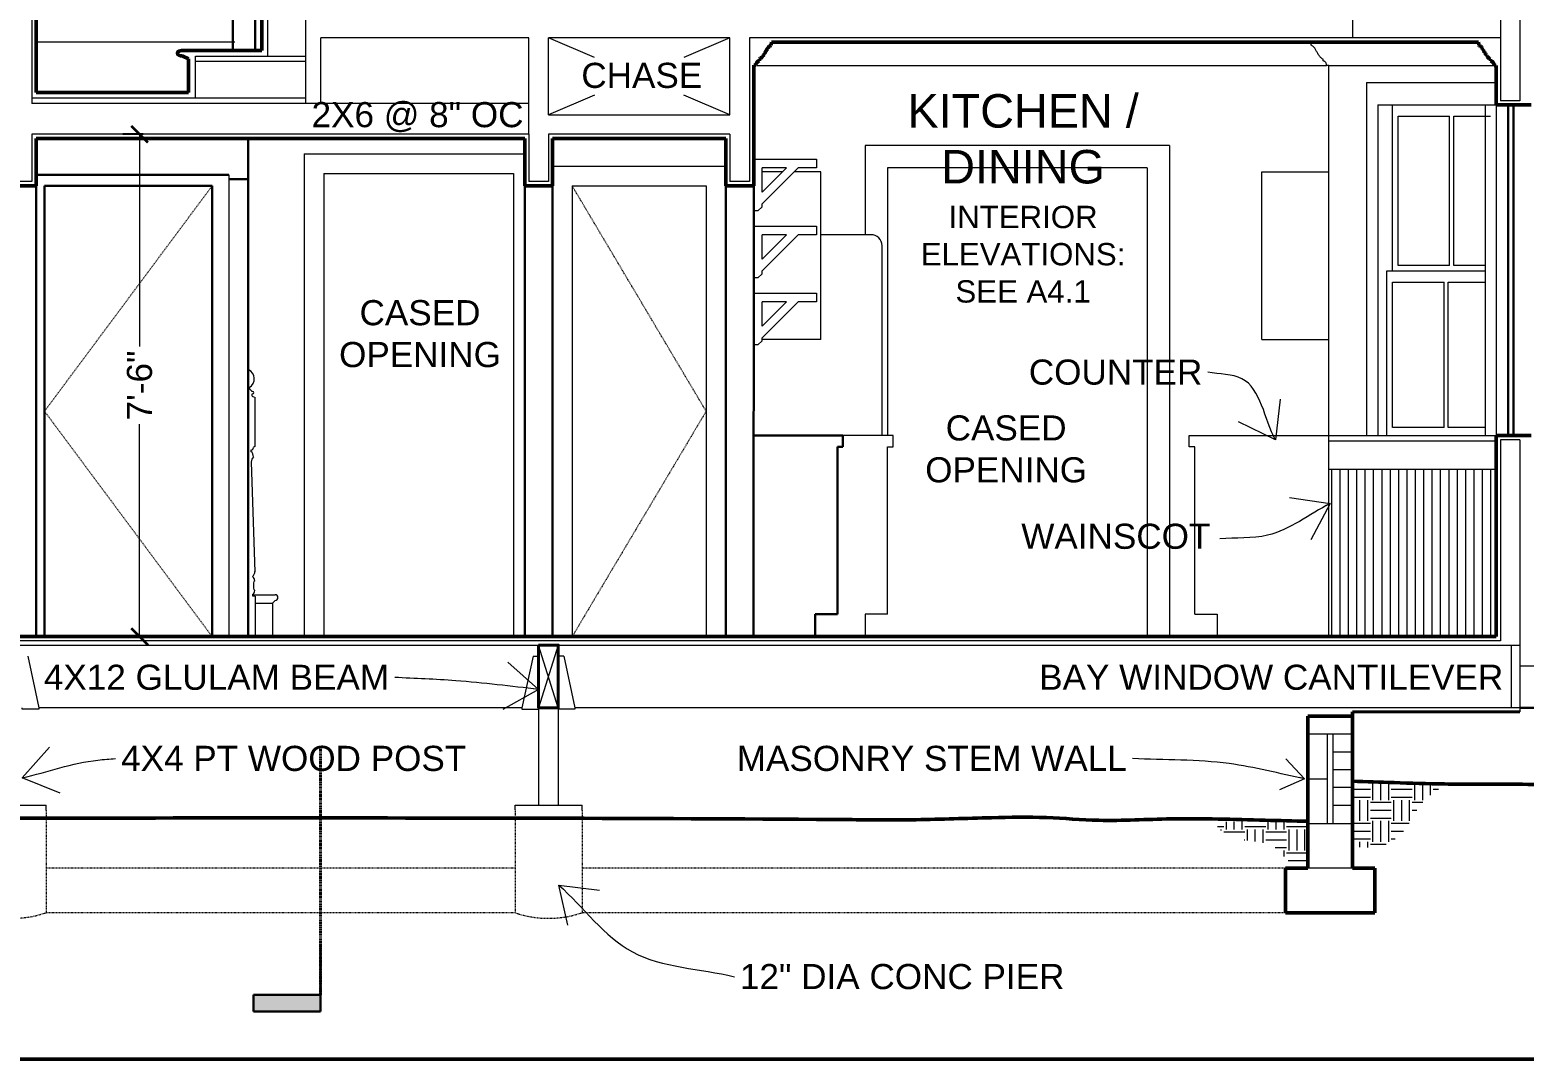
# Model space of a CAD drawing. Header units: inches. Extents: x -4969 to 16721, y 2489 to 24693.
# Drawn here: x 7343.3 to 7611, y 5345.5 to 5529.9 of the extents above; entities that cross this region are included whole.
import ezdxf

# ---------------------------------------------------------------- set-up
doc = ezdxf.new("R2010")
doc.units = ezdxf.units.IN
doc.header["$MEASUREMENT"] = 0
doc.linetypes.add('CENTER', pattern=[2, 1.25, -0.25, 0.25, -0.25])
doc.linetypes.add('DASHED2', pattern=[0.375, 0.25, -0.125])
doc.layers.get('0').update_dxf_attribs({"lineweight": 5})
for name, color, linetype, lineweight in [('1', 1, 'Continuous', 9), ('2', 6, 'Continuous', 20), ('3', 3, 'Continuous', 30), ('4', 2, 'Continuous', 40), ('5', 4, 'Continuous', 50), ('A-DIMSx', 7, 'Continuous', 9), ('A-LINK', 7, 'Continuous', 40), ('A-TEXTx', 7, 'Continuous', 20)]:
    doc.layers.add(name, color=color, linetype=linetype, lineweight=lineweight)
doc.styles.get("Standard").update_dxf_attribs({"font": 'Arial.ttf'})
doc.dimstyles.get("Standard").update_dxf_attribs({"dimtxt": 3, "dimasz": 2, "dimexe": 0.03125, "dimexo": 0.0625, "dimgap": 0.03125, "dimtad": 0, "dimtoh": 1, "dimdec": 4, "dimlfac": 0.99985, "dimzin": 0, "dimdsep": 46, "dimlunit": 4, "dimtxsty": 'Standard', "dimblk": 'ARCHTICK', "dimblk1": 'ARCHTICK', "dimblk2": 'ARCHTICK', "dimcen": 0.09, "dimclrt": 256, "dimadec": 0, "dimazin": 0, "dimtfac": 1, "dimtdec": 4, "dimtofl": 0, "dimtmove": 0, "dimatfit": 3, "dimfxl": 1, "dimtolj": 1, "dimtzin": 0, "dimarcsym": 0})

# ---------------------------------------------------------------- blocks, each defined once
blk = doc.blocks.new('_ArchTick')
at = {"color": 0, "linetype": 'ByBlock', "lineweight": 0, "const_width": 0.15}
blk.add_lwpolyline([(-0.5, -0.5), (0.5, 0.5)], dxfattribs=at)
blk = doc.blocks.new('Newel Post 1')
for p, q in [((572.02, 3270.35), (571.96, 3270.35)), ((572.02, 3270.02), (572.02, 3270.35)), ((574.35, 3270.02), (574.35, 3270.35)), ((574.35, 3270.35), (574.41, 3270.35)), ((572.02, 3270.02), (571.57, 3269.79)), ((571.57, 3262.75), (571.57, 3269.79)), ((574.35, 3270.02), (574.8, 3269.79)), ((574.8, 3262.75), (574.8, 3269.79)), ((571.57, 3262.75), (571.85, 3262.59)), ((572.2, 3262.2), (572.2, 3262)), ((574.17, 3262.2), (574.17, 3262)), ((574.8, 3262.75), (574.52, 3262.59)), ((572.16, 3260.47), (571.65, 3244.58)), ((574.21, 3260.47), (574.72, 3244.58)), ((571.85, 3243.01), (571.85, 3242.22)), ((574.52, 3243.01), (574.52, 3242.22)), ((571.96, 3241.16), (571.57, 3241.08)), ((571.57, 3241.08), (571.57, 3235.25)), ((571.96, 3241.31), (571.96, 3241.16)), ((574.41, 3241.31), (574.41, 3241.16)), ((574.41, 3241.16), (574.8, 3241.08)), ((574.8, 3241.08), (574.8, 3235.25))]:
    blk.add_line(p, q)
for centre, radius, start, end in [((573.19, 3272.51), 1.46, 300.7684, 239.19), ((571.97, 3270.51), 0.157, 90.171, 270.171), ((571.75, 3271.32), 0.687, 287.9525, 354.7278), ((574.62, 3271.32), 0.687, 185.2722, 252.0475), ((574.41, 3270.51), 0.157, 269.829, 89.829), ((572.24, 3262.59), 0.391, 179.3857, 264.5887), ((572.83, 3261.25), 0.986, 129.7978, 181.7467), ((574.13, 3262.59), 0.391, 275.4113, 0.6143), ((573.54, 3261.25), 0.986, 358.2533, 50.2022), ((571.01, 3260.42), 1.16, 2.8228, 43.5169), ((575.36, 3260.42), 1.16, 136.4831, 177.1772), ((572.56, 3244.6), 0.908, 175.2989, 229.2469), ((573.81, 3244.6), 0.908, 310.7531, 4.7011), ((572.34, 3243.33), 0.693, 123.1827, 180.8676), ((571.44, 3242.98), 0.403, 4.4772, 59.195), ((571.38, 3242.29), 0.472, 305.0625, 351.2653), ((574.03, 3243.33), 0.693, 359.1324, 56.8173), ((574.93, 3242.98), 0.403, 120.805, 175.5228), ((574.99, 3242.29), 0.472, 188.7347, 234.9375), ((572.31, 3241.88), 0.661, 177.5834, 238.3663), ((574.06, 3241.88), 0.661, 301.6337, 2.4166)]:
    blk.add_arc(centre, radius, start, end)
blk = doc.blocks.new('*D368')
at = {"layer": 'A-DIMSx', "color": 0, "lineweight": -2, "ltscale": 0.1, "transparency": 16777216}
for p, q in [((7363.59, 5511.18), (7359.98, 5511.18)), ((7380.45, 5421.18), (7359.98, 5421.18))]:
    blk.add_line(p, q, dxfattribs=at)
at = {"layer": 'A-DIMSx', "color": 0, "lineweight": 5, "ltscale": 0.1, "transparency": 16777216}
for p, q in [((7362.98, 5511.18), (7362.98, 5473.15)), ((7362.98, 5421.18), (7362.98, 5459.22))]:
    blk.add_line(p, q, dxfattribs=at)
at = {"layer": 'Defpoints', "color": 0, "ltscale": 0.1, "transparency": 16777216}
for p in [(7365.59, 5511.18), (7362.98, 5421.18), (7382.45, 5421.18)]:
    blk.add_point(p, dxfattribs=at)
at = {"layer": 'A-DIMSx', "color": 0, "lineweight": 5, "ltscale": 0.1, "transparency": 16777216, "xscale": 3, "yscale": 3, "zscale": 3}
for p, rotation in [((7362.98, 5511.18), 90), ((7362.98, 5421.18), 270)]:
    blk.add_blockref('_ArchTick', p, dxfattribs=dict(at, rotation=rotation))
at = {"layer": 'A-DIMSx', "ltscale": 0.1, "transparency": 16777216, "insert": (7362.98, 5466.18), "char_height": 4.5, "attachment_point": 5, "rotation": 90}
blk.add_mtext('\\A1;7\'-6"', dxfattribs=at)

msp = doc.modelspace()

# ---------------------------------------------------------------- hatches: boundary and pattern name
at = {"layer": '1', "ltscale": 0.25}
h = msp.add_hatch(dxfattribs=at)
h.set_pattern_fill('ANSI31', color=256, scale=12, angle=45, style=0)
h.paths.add_polyline_path([(7575.9533462, 5451.1688129), (7575.9533462, 5421.1843083), (7605.9533462, 5421.1843083), (7605.9533462, 5451.1688129)])
h = msp.add_hatch(dxfattribs=at)
h.set_pattern_fill('EARTH', color=256, scale=15, angle=180, style=0)
h.set_pattern_definition([(180, (11168.415, 1049.8792), (-3.75, 3.75), [3.75, -3.75]), (180, (11168.415, 1051.2855), (-3.75, 3.75), [3.75, -3.75]), (180, (11168.415, 1052.6917), (-3.75, 3.75), [3.75, -3.75]), (90, (11167.946, 1053.1605), (3.75, 3.75), [3.75, -3.75]), (90, (11166.54, 1053.1605), (3.75, 3.75), [3.75, -3.75]), (90, (11165.1336, 1053.1605), (3.75, 3.75), [3.75, -3.75])])
edge = h.paths.add_edge_path()
edge.add_line((7580.4147896, 5383.532604), (7580.4147896, 5395.1750513))
edge.add_spline(control_points=[(7580.4147896, 5395.1750513), (7582.8988382, 5395.0838974), (7588.3864755, 5394.8825247), (7593.938943, 5394.6960683), (7597.0073831, 5394.6627948), (7597.0704826, 5394.6621391)], knot_values=[0, 0, 0, 0, 7.4573924002, 16.4745021806, 16.6638223602, 16.6638223602, 16.6638223602, 16.6638223602], degree=3, periodic=0)
edge.add_spline(control_points=[(7597.0704824, 5394.6621398), (7595.2863745, 5393.663836), (7592.1034669, 5391.505493), (7590.1068801, 5386.6369582), (7585.9487496, 5383.1589533), (7582.5237168, 5383.3902101), (7580.4147896, 5383.532604)], knot_values=[-21.3338834232, -21.3338834232, -21.3338834232, -21.3338834232, -15.3758070834, -9.8386028234, -6.0580143811, 0, 0, 0, 0], degree=3, periodic=0)
h = msp.add_hatch(dxfattribs=at)
h.set_pattern_fill('EARTH', color=256, scale=15, angle=180, style=0)
h.set_pattern_definition([(180, (11168.415, 1048.3408), (-3.75, 3.75), [3.75, -3.75]), (180, (11168.415, 1049.747), (-3.75, 3.75), [3.75, -3.75]), (180, (11168.415, 1051.1533), (-3.75, 3.75), [3.75, -3.75]), (90, (11167.946, 1051.622), (3.75, 3.75), [3.75, -3.75]), (90, (11166.54, 1051.622), (3.75, 3.75), [3.75, -3.75]), (90, (11165.1336, 1051.622), (3.75, 3.75), [3.75, -3.75])])
edge = h.paths.add_edge_path()
edge.add_spline(control_points=[(7572.4147895, 5379.7025099), (7571.2885771, 5379.7494617), (7568.9167162, 5380.0581693), (7566.0544626, 5385.1785755), (7559.203671, 5383.9696519), (7556.1350042, 5386.8666843), (7555.208143, 5387.9935705)], knot_values=[0.9278892518, 0.9278892518, 0.9278892518, 0.9278892518, 4.1195315284, 7.9615525031, 16.473444755, 20.7152559131, 20.7152559131, 20.7152559131, 20.7152559131], degree=3, periodic=0)
edge.add_spline(control_points=[(7555.208143, 5387.9935701), (7558.2769538, 5388.0410275), (7564.0124024, 5388.1436126), (7569.7481046, 5388.1247987), (7572.4147896, 5388.1160516)], knot_values=[69.0483932346, 69.0483932346, 69.0483932346, 69.0483932346, 78.2553819578, 86.2553819578, 86.2553819578, 86.2553819578, 86.2553819578], degree=3, periodic=0)
edge.add_line((7572.4147896, 5388.1160516), (7572.4147896, 5379.7025102))
at = {"layer": 'A-LINK', "lineweight": 5, "ltscale": 0.1}
msp.add_hatch(color=152, dxfattribs=at).paths.add_polyline_path([(7395.3655653, 5357.0415996), (7395.3655653, 5354.0415996), (7383.3655653, 5354.0415996), (7383.3655653, 5357.0415996)])

# ---------------------------------------------------------------- linework, layer by layer
at = {"layer": '1'}
for p, q in [((7580.2033462, 5699.2468048), (7580.2033462, 5528.4343083)), ((7343.7033462, 5648.4343083), (7343.7033462, 5517.6843083)), ((7606.7033462, 5534.6843083), (7606.7033462, 5517.1843083)), ((7610.2033462, 5534.6843083), (7610.2033462, 5517.1843083)), ((7385.8954225, 5532.6843083), (7385.8954225, 5525.1843083)), ((7392.6959869, 5532.6843083), (7392.6959869, 5516.6843083)), ((7432.7033462, 5528.4343083), (7395.4459869, 5528.4343083)), ((7395.4459869, 5516.6843083), (7395.4459869, 5528.4343083)), ((7432.7033462, 5511.1843083), (7432.7033462, 5528.4343083)), ((7436.2033462, 5514.6843083), (7436.2033462, 5528.4343083)), ((7468.7033462, 5528.4343083), (7436.2033462, 5528.4343083)), ((7444.4760735, 5524.9343083), (7436.2033462, 5528.4343083)), ((7468.7033462, 5514.6843083), (7468.7033462, 5528.4343083)), ((7472.2033462, 5528.4343083), (7472.203287, 5502.6842613)), ((7606.7033462, 5528.4343083), (7472.2033462, 5528.4343083)), ((7372.9890821, 5525.1843083), (7385.8954225, 5525.1843083)), ((7372.9890821, 5517.6843083), (7372.9890821, 5525.1843083)), ((7392.6959869, 5524.1843083), (7372.9890821, 5524.1843083)), ((7385.8954225, 5525.1843083), (7392.6959869, 5525.1843083)), ((7343.7033462, 5517.6843083), (7372.9890821, 5517.6843083)), ((7343.7033462, 5517.6843083), (7343.7033462, 5516.6843083)), ((7432.7033462, 5516.6843083), (7343.7033462, 5516.6843083)), ((7372.9890821, 5517.6843083), (7392.6959869, 5517.6843083)), ((7468.7033462, 5514.6843083), (7460.4306189, 5518.1843083)), ((7610.2033462, 5517.1843083), (7606.7033462, 5517.1843083)), ((7436.2033462, 5514.6843083), (7468.7033462, 5514.6843083)), ((7432.7033462, 5511.1843083), (7343.7033462, 5511.1843083)), ((7343.7033462, 5511.1843083), (7343.7033462, 5502.6842611)), ((7468.7033462, 5511.1843083), (7436.2033462, 5511.1843083)), ((7436.2033462, 5511.1843083), (7436.2033462, 5502.6842611)), ((7468.7033462, 5511.1843083), (7468.7033462, 5502.6843)), ((7547.4533462, 5509.1843083), (7492.9533462, 5509.1843083)), ((7492.9533462, 5509.1843083), (7492.9533462, 5493.1860558)), ((7547.4533462, 5509.1843083), (7547.4533462, 5421.1843083)), ((7392.454293, 5507.6739085), (7431.9533462, 5507.6739085)), ((7392.454293, 5507.6739085), (7392.454293, 5421.1843083)), ((7343.7033462, 5502.6842611), (7340.2033462, 5502.6842998)), ((7436.2033462, 5502.6842611), (7432.7033462, 5502.6842998)), ((7472.203287, 5502.6842613), (7468.7033462, 5502.6843)), ((7383.1419209, 5464.2861085), (7383.1419209, 5464.6965034)), ((7383.1419209, 5464.6965034), (7383.2155414, 5464.6965034)), ((7383.1419209, 5464.2861085), (7383.7033462, 5463.9981193)), ((7383.7033462, 5455.276797), (7383.7033462, 5463.9981193)), ((7605.9533462, 5457.1791793), (7609.9031448, 5457.1791828)), ((7606.7033462, 5457.1843083), (7606.7033462, 5457.17918)), ((7382.9228584, 5454.5938702), (7382.9228584, 5454.3499677)), ((7383.7033462, 5455.276797), (7383.3618828, 5455.081675)), ((7605.9533462, 5456.1791834), (7575.9533462, 5456.1791834)), ((7610.2033462, 5456.4343083), (7606.7033462, 5456.4343083)), ((7606.7033462, 5456.4343083), (7606.7033462, 5420.4343083)), ((7610.2033462, 5456.4343083), (7610.2033462, 5407.6843083)), ((7382.9688831, 5452.4560865), (7383.6057852, 5432.7646018)), ((7383.3618828, 5430.8133823), (7383.3618828, 5429.8377726)), ((7383.2155413, 5428.7158214), (7383.2155413, 5428.5206994)), ((7383.2155413, 5428.5206994), (7383.7033462, 5428.4231384)), ((7383.7033462, 5428.4231384), (7383.7033462, 5421.1968351)), ((7387.2581406, 5427.6843083), (7386.7581406, 5427.1843083)), ((7606.7033462, 5420.4343083), (7196.2033462, 5420.4343083)), ((7196.2033462, 5419.6843083), (7610.2033462, 5419.6843083)), ((7437.9533462, 5408.4343083), (7434.4533462, 5419.6843083)), ((7437.9533462, 5419.6843083), (7434.4533462, 5408.4343083)), ((7608.7033462, 5408.4343083), (7608.7033462, 5419.6843083)), ((7610.2033462, 5415.9343083), (7662.7033454, 5415.9343083)), ((7431.446719, 5408.4343083), (7344.9599734, 5408.4343083)), ((7434.4533462, 5408.4343083), (7434.4533462, 5390.9743246)), ((7437.9533462, 5408.4343083), (7437.9533462, 5390.9743246)), ((7610.2033462, 5408.4343083), (7440.9599734, 5408.4343083)), ((7334.2206041, 5390.9743246), (7346.2206041, 5390.9743246)), ((7346.2206041, 5390.0110349), (7346.2206041, 5390.9743246)), ((7430.2206041, 5390.9743246), (7442.2206041, 5390.9743246)), ((7430.2206041, 5390.169294), (7430.2206041, 5390.9743246)), ((7442.2206041, 5390.0110349), (7442.2206041, 5390.9743246))]:
    msp.add_line(p, q, dxfattribs=at)
at = {"layer": '1', "ltscale": 0.25}
for p, q in [((7468.7033462, 5528.4343083), (7460.4306189, 5524.9343083)), ((7473.4854724, 5523.5132422), (7575.5818284, 5523.5132422)), ((7575.9533462, 5523.5132422), (7605.5818284, 5523.5132422)), ((7444.4760735, 5518.1843083), (7436.2033462, 5514.6843083)), ((7605.9533462, 5516.4343083), (7605.9533462, 5457.1843083)), ((7432.7033462, 5511.1843083), (7432.7033462, 5502.6842998)), ((7436.9533462, 5505.4343083), (7467.9533462, 5505.4343083)), ((7383.2155413, 5428.6843083), (7387.2581406, 5428.6843083)), ((7383.7033462, 5427.1843083), (7386.7581406, 5427.1843083)), ((7386.7581406, 5427.1843083), (7386.7581406, 5421.1843083)), ((7433.4533462, 5417.6843083), (7434.4533462, 5417.6843083)), ((7438.9533462, 5417.6843083), (7437.9533462, 5417.6843083))]:
    msp.add_line(p, q, dxfattribs=at)
at = {"layer": '1', "linetype": 'DASHED2', "ltscale": 0.25}
for p, q in [((7345.9533462, 5461.5592847), (7375.9533462, 5501.9343083)), ((7464.4533462, 5461.5593083), (7440.4533462, 5501.9343083)), ((7345.9533462, 5461.5592847), (7375.9533462, 5421.1842611)), ((7464.4533462, 5461.5593083), (7440.4533462, 5421.1843083)), ((7346.2206041, 5390.0110349), (7346.2206041, 5371.7164542)), ((7430.2206041, 5390.169294), (7430.2206041, 5371.7164542)), ((7442.2206041, 5390.0110349), (7442.2206041, 5371.7164542)), ((7430.2206041, 5379.7343083), (7346.2206041, 5379.7343083)), ((7568.2033462, 5379.7343083), (7442.2206041, 5379.7343083)), ((7430.2206041, 5371.7343083), (7346.2206041, 5371.7343083)), ((7568.2033462, 5371.7343083), (7442.2206041, 5371.7343083))]:
    msp.add_line(p, q, dxfattribs=at)
at = {"layer": '1', "ltscale": 0.25}
for points in [[(7342.9533462, 5417.6843083), (7344.9599734, 5408.4343083), (7344.9599734, 5408.4343083), (7344.9599734, 5408.1843083), (7341.9533462, 5408.1843083), (7341.9533462, 5408.4343083)], [(7433.4533462, 5417.6843083), (7431.446719, 5408.4343083), (7431.446719, 5408.4343083), (7431.446719, 5408.1843083), (7434.4533462, 5408.1843083), (7434.4533462, 5408.4343083)], [(7438.9533462, 5417.6843083), (7440.9599734, 5408.4343083), (7440.9599734, 5408.4343083), (7440.9599734, 5408.1843083), (7437.9533462, 5408.1843083), (7437.9533462, 5408.4343083)]]:
    msp.add_lwpolyline(points, dxfattribs=at)
at = {"layer": '1'}
for centre, radius, start, end in [((7381.7027505, 5467.3736105), 1.8106979, 300.809950862, 65.510030957), ((7383.477965, 5465.8966863), 0.8513913, 185.272161033, 252.047455475), ((7383.2149592, 5464.8916254), 0.1951228, 269.829048074, 89.829048074), ((7382.8771426, 5455.0764778), 0.4847681, 275.411292552, 0.614282495), ((7382.1410892, 5453.4115862), 1.2213611, 358.253300538, 50.202191401), ((7384.4034625, 5452.3853518), 1.4363222, 136.483102695, 177.17720767), ((7382.4813805, 5432.7872772), 1.1246334, 310.753056174, 4.701052592), ((7382.745545, 5431.2166299), 0.8587383, 359.132352084, 56.817319031), ((7383.8601243, 5430.7743691), 0.4997666, 120.805008738, 175.522773297), ((7382.786067, 5429.4130019), 0.8188461, 301.633729113, 2.41660092), ((7383.9404595, 5429.9266659), 0.5853658, 188.73469685, 234.937524647)]:
    msp.add_arc(centre, radius, start, end, dxfattribs=at)
at = {"layer": '1', "ltscale": 0.25}
msp.add_arc((7387.2581406, 5428.1843083), 0.5, 270, 90, dxfattribs=at)
at = {"layer": '1', "linetype": 'DASHED2', "ltscale": 0.25}
for centre in [(7340.2206041, 5389.3812259), (7436.2206041, 5389.3812259)]:
    msp.add_arc(centre, 18.6559417, 251.239478143, 288.760521857, dxfattribs=at)
at = {"layer": '2', "ltscale": 0.25}
for p, q in [((7380.0651319, 5527.6843083), (7344.4533462, 5527.6843083)), ((7572.8180875, 5527.1285186), (7572.7651326, 5527.6843083)), ((7574.9465718, 5524.342121), (7574.9465718, 5524.6150609)), ((7575.9533462, 5523.5132422), (7575.5818284, 5523.5132422)), ((7575.9533462, 5421.1843083), (7575.9533462, 5523.5132422)), ((7474.4661533, 5498.6913659), (7480.9608432, 5505.1860558)), ((7474.4661533, 5500.8126862), (7478.8395228, 5505.1860558)), ((7474.4661533, 5500.8126862), (7474.4661533, 5505.1860558)), ((7378.9533462, 5503.9343083), (7378.9533462, 5421.1842611)), ((7473.7134982, 5497.4360558), (7472.9642271, 5497.4362118)), ((7473.7134982, 5497.4360558), (7474.4661533, 5498.1860558)), ((7474.4661533, 5498.1860558), (7474.4661533, 5498.6913659)), ((7472.9608432, 5496.6860558), (7472.9640715, 5496.6892728)), ((7474.4661533, 5486.6913659), (7480.9608432, 5493.1860558)), ((7474.4661533, 5488.8126862), (7478.8395228, 5493.1860558)), ((7474.4661533, 5488.8126862), (7474.4661533, 5493.1860558)), ((7474.4661533, 5486.1860558), (7474.4661533, 5486.6913659)), ((7472.9608432, 5484.6860558), (7472.9640715, 5484.6892728)), ((7473.7134982, 5485.4360558), (7472.9642271, 5485.4362118)), ((7473.7134982, 5485.4360558), (7474.4661533, 5486.1860558)), ((7474.4661533, 5476.8126862), (7478.8395228, 5481.1860558)), ((7474.4661533, 5476.8126862), (7474.4661533, 5481.1860558)), ((7474.4661533, 5474.6913659), (7480.9608432, 5481.1860558)), ((7473.7134982, 5473.4360558), (7472.9642271, 5473.4362118)), ((7473.7134982, 5473.4360558), (7474.4661533, 5474.1860558)), ((7474.4661533, 5474.1860558), (7474.4661533, 5474.6913659)), ((7472.9608432, 5472.6860558), (7472.9640715, 5472.6892728)), ((7580.2033462, 5379.7343083), (7572.2033462, 5379.7343083))]:
    msp.add_line(p, q, dxfattribs=at)
at = {"layer": '2'}
for p, q in [((7582.7401427, 5520.4356205), (7605.9535723, 5520.4343083)), ((7582.7401427, 5520.4356205), (7582.7401427, 5457.1791504)), ((7584.7401427, 5516.4360278), (7584.7401427, 5457.1791529)), ((7584.7401427, 5516.4355074), (7605.9533462, 5516.4343083)), ((7587.3734716, 5486.6851701), (7587.3734716, 5516.4354151)), ((7603.9533462, 5516.4344214), (7603.953348, 5457.1791768)), ((7605.9533462, 5517.9231601), (7605.9533462, 5457.1843083)), ((7588.3734716, 5514.4351701), (7597.6050733, 5514.4351701)), ((7588.3734716, 5487.6851701), (7588.3734716, 5514.4351701)), ((7597.6050733, 5487.6851701), (7597.6050733, 5514.4351701)), ((7598.3550733, 5514.4351701), (7604.9533462, 5514.4351701)), ((7598.3550733, 5487.6851701), (7598.3550733, 5514.4351701)), ((7496.9533462, 5505.1843083), (7496.9533462, 5457.1860558)), ((7543.4533462, 5505.1843083), (7496.9533462, 5505.1843083)), ((7543.4533462, 5505.1843083), (7543.4533462, 5421.1843083)), ((7395.954293, 5504.1739085), (7429.9533462, 5504.1739085)), ((7395.954293, 5504.1739085), (7395.954293, 5421.1843083)), ((7429.9533462, 5504.1739085), (7429.9533462, 5421.1843083)), ((7478.0877754, 5504.4343083), (7474.4661533, 5504.4343083)), ((7484.9706821, 5504.4343083), (7480.2090957, 5504.4343083)), ((7484.9706821, 5474.4343083), (7484.9706821, 5504.4343083)), ((7563.9533462, 5504.4343083), (7575.9533462, 5504.4343083)), ((7563.9533462, 5474.4343083), (7563.9533462, 5504.4343083)), ((7440.4533462, 5501.9343083), (7464.4533462, 5501.9343083)), ((7440.4533462, 5501.9343083), (7440.4533462, 5421.1843083)), ((7464.4533462, 5501.9343083), (7464.4533462, 5421.1843083)), ((7478.8395228, 5493.1860558), (7475.2405169, 5493.1860558)), ((7484.223181, 5493.1860558), (7480.9608432, 5493.1860558)), ((7493.9533462, 5493.1860558), (7484.9706821, 5493.1860558)), ((7495.9533462, 5457.1860558), (7495.9533462, 5491.1860558)), ((7586.3734716, 5457.1791562), (7586.3734716, 5486.6851701)), ((7586.3734716, 5486.6851701), (7603.9533462, 5486.6851701)), ((7597.6050733, 5487.6851701), (7588.3734716, 5487.6851701)), ((7603.9533471, 5487.6851701), (7598.3550733, 5487.6851701)), ((7587.3734716, 5484.6851701), (7596.6050733, 5484.6851701)), ((7587.3734716, 5458.6740179), (7587.3734716, 5484.6851701)), ((7596.6050733, 5458.6740179), (7596.6050733, 5484.6851701)), ((7597.3550733, 5484.6851701), (7603.9533472, 5484.6851701)), ((7597.3550733, 5458.6740179), (7597.3550733, 5484.6851701)), ((7484.9706821, 5474.4343083), (7474.4661533, 5474.4343083)), ((7563.9533462, 5474.4343083), (7575.9533462, 5474.4343083)), ((7497.9608432, 5457.1860558), (7472.9608432, 5457.1860558)), ((7497.9608432, 5455.1860558), (7497.9608432, 5457.1860558)), ((7550.9533462, 5457.1843083), (7575.9533462, 5457.1843083)), ((7550.9533462, 5455.1843083), (7550.9533462, 5457.1843083)), ((7605.9533462, 5457.1791793), (7575.9533462, 5457.1791419)), ((7596.6050733, 5458.6740179), (7587.3734716, 5458.6740179)), ((7603.953348, 5458.6740179), (7597.3550733, 5458.6740179)), ((7496.9608432, 5425.1860558), (7496.9608432, 5455.1860558)), ((7496.9608432, 5455.1860558), (7497.9608432, 5455.1860558)), ((7551.9533462, 5455.1843083), (7550.9533462, 5455.1843083)), ((7551.9533462, 5425.1843083), (7551.9533462, 5455.1843083)), ((7605.9533973, 5451.9188129), (7605.9533973, 5426.4154064)), ((7575.9533462, 5451.1688129), (7605.9533973, 5451.1688129)), ((7496.9608432, 5425.1860558), (7492.9608432, 5425.1860558)), ((7492.9608432, 5425.1860558), (7492.9608432, 5421.1860558)), ((7551.9533462, 5425.1843083), (7555.9533462, 5425.1843083)), ((7555.9533462, 5425.1843083), (7555.9533462, 5421.1843083)), ((7580.2033462, 5403.7343083), (7572.2033462, 5403.7343083)), ((7575.7033462, 5403.7343083), (7575.7033462, 5387.7343083)), ((7576.7033462, 5403.7343083), (7576.7033462, 5387.7343083)), ((7576.7033462, 5400.5343083), (7580.2033462, 5400.5343083)), ((7572.2033462, 5395.7343083), (7575.7033462, 5395.7343083)), ((7580.2033462, 5397.3343083), (7576.7033462, 5397.3343083)), ((7580.2033462, 5394.1343083), (7576.7033462, 5394.1343083)), ((7580.2033462, 5390.9343083), (7576.7033462, 5390.9343083)), ((7572.2033462, 5387.7343083), (7580.2033462, 5387.7343083))]:
    msp.add_line(p, q, dxfattribs=at)
at = {"layer": '2', "ltscale": 0.25}
for points in [[(7472.9661533, 5506.6860558), (7484.2206821, 5506.6860558), (7484.2206821, 5505.1860558), (7480.9608432, 5505.1860558)], [(7472.9708387, 5505.1860558), (7472.9661533, 5505.1860558), (7472.9661533, 5506.6860558)], [(7478.8395228, 5505.1860558), (7474.4661533, 5505.1860558)], [(7472.9686521, 5494.6860558), (7484.223181, 5494.6860558), (7484.223181, 5493.1860558), (7480.9608432, 5493.1860558)], [(7472.9686521, 5493.1860558), (7472.9686521, 5494.6860558)], [(7478.8395228, 5493.1860558), (7474.4661533, 5493.1860558)], [(7472.9661533, 5482.6860558), (7484.2206821, 5482.6860558), (7484.2206821, 5481.1860558), (7480.9608432, 5481.1860558)], [(7478.8395228, 5481.1860558), (7474.4661533, 5481.1860558)]]:
    msp.add_lwpolyline(points, dxfattribs=at)
at = {"layer": '2'}
msp.add_arc((7493.9533462, 5491.1860558), 2, 0, 90, dxfattribs=at)
at = {"layer": '2', "ltscale": 0.25}
for points, knots in [([(7574.9465718, 5524.6150609), (7574.8178459, 5524.6976612), (7574.6857318, 5524.7851562), (7574.4965811, 5524.9438246), (7574.3193011, 5525.1456216), (7574.1676549, 5525.3756949), (7574.0130329, 5525.6192681), (7573.8597237, 5525.8773354), (7573.712523, 5526.1334894), (7573.5800717, 5526.3750861), (7573.4534816, 5526.5821139), (7573.3212036, 5526.7519008), (7573.176671, 5526.8912352), (7573.0180881, 5527.008223), (7572.9051066, 5527.0769515), (7572.8180875, 5527.1285186)], [0.02252924258, 0.02252924258, 0.02252924258, 0.02252924258, 0.0848948356, 0.16525381449, 0.24407818869, 0.32590546439, 0.41317453746, 0.50401511078, 0.5962486035, 0.67928693936, 0.75221584643, 0.81459891015, 0.872600463, 0.93247186799, 0.99170471556, 0.99170471556, 0.99170471556, 0.99170471556]), ([(7575.5818284, 5523.5132422), (7575.5666358, 5523.6330524), (7575.5481976, 5523.7547429), (7575.47959, 5523.9306785), (7575.3753435, 5524.0809329), (7575.2504308, 5524.1936738), (7575.1315434, 5524.2678987), (7575.0498728, 5524.3022637), (7574.9465718, 5524.342121)], [0.04595771603, 0.04595771603, 0.04595771603, 0.04595771603, 0.20058811132, 0.3838219169, 0.55899294445, 0.69798130682, 0.84352384316, 0.94144460866, 0.94144460866, 0.94144460866, 0.94144460866])]:
    msp.add_open_spline(points, degree=3, knots=knots, dxfattribs=at)
at = {"layer": '3'}
for p, q in [((7379.7033462, 5528.4484379), (7379.7033462, 5526.1843083)), ((7383.7033462, 5528.4484379), (7383.7033462, 5526.1843083)), ((7608.0783462, 5457.1843083), (7608.0783462, 5516.4343083)), ((7609.0783462, 5457.1843083), (7609.0783462, 5516.4343083)), ((7344.4533462, 5501.9343083), (7344.4533462, 5421.1843083)), ((7345.9533462, 5501.9343083), (7375.9533462, 5501.9343083)), ((7345.9533462, 5501.9343083), (7345.9533462, 5421.1842611)), ((7375.9533462, 5501.9343083), (7375.9533462, 5421.1842611)), ((7431.9533462, 5501.9343083), (7431.9533462, 5421.1843083)), ((7436.9533462, 5501.9343083), (7436.9533462, 5421.1843083)), ((7467.9533462, 5501.9343083), (7467.9533462, 5421.1843083)), ((7472.9533462, 5421.1843083), (7472.9701615, 5501.9342528)), ((7488.9608432, 5457.1860558), (7472.9608432, 5457.1860558)), ((7488.9608432, 5455.1860558), (7488.9608432, 5457.1860558)), ((7487.9608432, 5425.1860558), (7487.9608432, 5455.1860558)), ((7487.9608432, 5455.1860558), (7488.9608432, 5455.1860558)), ((7487.9608432, 5425.1860558), (7483.9608432, 5425.1860558)), ((7483.9608432, 5425.1860558), (7483.9608432, 5421.1860558)), ((7371.8133586, 5420.4343083), (7371.8133586, 5420.4355731)), ((7372.6204452, 5420.4355731), (7372.6204452, 5420.4343083)), ((7610.2033462, 5408.4343083), (7649.9565794, 5408.4343083))]:
    msp.add_line(p, q, dxfattribs=at)
at = {"layer": '3', "ltscale": 0.25}
for p, q in [((7382.4533462, 5510.4343083), (7382.4533462, 5421.1843083)), ((7344.4533462, 5503.9343083), (7378.9533462, 5503.9343083)), ((7378.9533462, 5503.1197352), (7382.4533462, 5503.1197352))]:
    msp.add_line(p, q, dxfattribs=at)
at = {"layer": '4'}
msp.add_line((7610.2033462, 5407.6843083), (7580.2033462, 5407.6843083), dxfattribs=at)
at = {"layer": '4', "ltscale": 0.25}
msp.add_lwpolyline([(7434.4533462, 5419.6843083), (7437.9533462, 5419.6843083), (7437.9533462, 5408.4343083), (7434.4533462, 5408.4343083), (7434.4533462, 5419.6843083)], dxfattribs=at)
at = {"layer": '5'}
for p, q in [((7344.4533462, 5643.5132422), (7344.4533462, 5518.6843083)), ((7602.7651326, 5527.6843083), (7476.1612618, 5527.6843083)), ((7602.8180875, 5527.1285186), (7602.7651326, 5527.6843083)), ((7604.9465718, 5524.342121), (7604.9465718, 5524.6150609)), ((7472.9701615, 5501.9342528), (7472.9746586, 5523.5301438)), ((7605.9533462, 5523.5132422), (7605.5818284, 5523.5132422)), ((7605.9533462, 5523.5132422), (7605.9533462, 5516.4343083)), ((7612.2033462, 5516.4343083), (7605.9533462, 5516.4343083)), ((7431.9533462, 5510.4343083), (7344.4533462, 5510.4343083)), ((7344.4533462, 5510.4343083), (7344.4533462, 5501.9343083)), ((7431.9533462, 5510.4343083), (7431.9533462, 5501.9343083)), ((7436.9533462, 5510.4343083), (7467.9533462, 5510.4343083)), ((7436.9533462, 5510.4343083), (7436.9533462, 5501.9343083)), ((7467.9533462, 5510.4343083), (7467.9533462, 5501.9343083)), ((7344.4533462, 5501.9343083), (7339.4533462, 5501.9343083)), ((7436.9533462, 5501.9343083), (7431.9533462, 5501.9343083)), ((7472.9701615, 5501.9342528), (7467.9533462, 5501.9343083)), ((7612.2033462, 5457.1843083), (7605.9533462, 5457.1843083)), ((7605.9533462, 5457.1843083), (7605.9533462, 5421.1843083)), ((7605.9533462, 5421.1843083), (7200.4533462, 5421.1843083)), ((7572.2033462, 5406.9343083), (7580.2033462, 5406.9343083)), ((7572.2033462, 5406.9343083), (7572.2033462, 5379.7343083)), ((7580.2033462, 5407.6843083), (7580.2033462, 5406.9343083)), ((7580.2033462, 5406.9343083), (7580.2033462, 5379.7343083)), ((7568.2033462, 5371.7343083), (7568.2033462, 5379.7343083)), ((7568.2033462, 5379.7343083), (7572.2033462, 5379.7343083)), ((7580.2033462, 5379.7343083), (7584.2033462, 5379.7343083)), ((7584.2033462, 5379.7343083), (7584.2033462, 5371.7343083)), ((7584.2033462, 5371.7343083), (7568.2033462, 5371.7343083))]:
    msp.add_line(p, q, dxfattribs=at)
at = {"layer": '5', "ltscale": 0.25}
for p, q in [((7384.8954225, 5532.1843083), (7384.8954225, 5526.1843083)), ((7370.7390821, 5526.1843083), (7384.8954225, 5526.1843083)), ((7370.7390821, 5525.1843083), (7371.7390821, 5524.6843083)), ((7371.7390821, 5524.6843083), (7371.7390821, 5518.6843083)), ((7344.4533462, 5518.6843083), (7371.7390821, 5518.6843083))]:
    msp.add_line(p, q, dxfattribs=at)
at = {"layer": '5', "color": 7, "linetype": 'Continuous'}
for p, q in [((7476.1099173, 5527.1454202), (7476.1628722, 5527.7012099)), ((7473.981433, 5524.3590226), (7473.981433, 5524.6319625)), ((7472.9746586, 5523.5301438), (7473.3461765, 5523.5301438))]:
    msp.add_line(p, q, dxfattribs=at)
at = {"layer": '5', "ltscale": 0.1}
msp.add_line((7057.9767856, 5345.5008975), (7722.7134697, 5345.5008975), dxfattribs=at)
at = {"layer": '5', "ltscale": 0.25}
msp.add_ellipse((7370.7390821, 5525.6843083), major_axis=(1, 0), ratio=0.5, start_param=1.5707963268, end_param=4.7123889804, dxfattribs=at)
at = {"layer": '5', "color": 7, "linetype": 'Continuous'}
for points, knots in [([(7473.981433, 5524.6319625), (7474.1101589, 5524.7145628), (7474.242273, 5524.8020578), (7474.4314238, 5524.9607262), (7474.6087037, 5525.1625232), (7474.7603499, 5525.3925965), (7474.9149719, 5525.6361697), (7475.0682811, 5525.894237), (7475.2154818, 5526.150391), (7475.3479331, 5526.3919877), (7475.4745232, 5526.5990155), (7475.6068012, 5526.7688024), (7475.7513338, 5526.9081368), (7475.9099168, 5527.0251246), (7476.0228982, 5527.0938531), (7476.1099173, 5527.1454202)], [0.02252924258, 0.02252924258, 0.02252924258, 0.02252924258, 0.0848948356, 0.16525381449, 0.24407818869, 0.32590546439, 0.41317453746, 0.50401511078, 0.5962486035, 0.67928693936, 0.75221584643, 0.81459891015, 0.872600463, 0.93247186799, 0.99170471556, 0.99170471556, 0.99170471556, 0.99170471556]), ([(7473.3461765, 5523.5301438), (7473.361369, 5523.649954), (7473.3798072, 5523.7716445), (7473.4484148, 5523.9475801), (7473.5526613, 5524.0978345), (7473.677574, 5524.2105754), (7473.7964614, 5524.2848003), (7473.878132, 5524.3191653), (7473.981433, 5524.3590226)], [0.04595771603, 0.04595771603, 0.04595771603, 0.04595771603, 0.20058811132, 0.3838219169, 0.55899294445, 0.69798130682, 0.84352384316, 0.94144460866, 0.94144460866, 0.94144460866, 0.94144460866])]:
    msp.add_open_spline(points, degree=3, knots=knots, dxfattribs=at)
at = {"layer": '5'}
for points, knots in [([(7604.9465718, 5524.6150609), (7604.8178459, 5524.6976612), (7604.6857318, 5524.7851562), (7604.4965811, 5524.9438246), (7604.3193011, 5525.1456216), (7604.1676549, 5525.3756949), (7604.0130329, 5525.6192681), (7603.8597237, 5525.8773354), (7603.712523, 5526.1334894), (7603.5800717, 5526.3750861), (7603.4534816, 5526.5821139), (7603.3212036, 5526.7519008), (7603.176671, 5526.8912352), (7603.0180881, 5527.008223), (7602.9051066, 5527.0769515), (7602.8180875, 5527.1285186)], [0.02252924258, 0.02252924258, 0.02252924258, 0.02252924258, 0.0848948356, 0.16525381449, 0.24407818869, 0.32590546439, 0.41317453746, 0.50401511078, 0.5962486035, 0.67928693936, 0.75221584643, 0.81459891015, 0.872600463, 0.93247186799, 0.99170471556, 0.99170471556, 0.99170471556, 0.99170471556]), ([(7605.5818284, 5523.5132422), (7605.5666358, 5523.6330524), (7605.5481976, 5523.7547429), (7605.47959, 5523.9306785), (7605.3753435, 5524.0809329), (7605.2504308, 5524.1936738), (7605.1315434, 5524.2678987), (7605.0498728, 5524.3022637), (7604.9465718, 5524.342121)], [0.04595771603, 0.04595771603, 0.04595771603, 0.04595771603, 0.20058811132, 0.3838219169, 0.55899294445, 0.69798130682, 0.84352384316, 0.94144460866, 0.94144460866, 0.94144460866, 0.94144460866]), ([(7580.2033462, 5395.2958354), (7582.6873948, 5395.2046815), (7588.1750322, 5395.0033088), (7597.3558446, 5394.6950096), (7606.6380387, 5394.8438376), (7616.563851, 5394.5770117), (7627.3613402, 5394.5704308), (7641.6820942, 5394.5234739), (7663.7006849, 5394.1222988), (7681.1609975, 5394.2103285), (7692.5153868, 5394.2675739)], [0, 0, 0, 0, 7.4573924002, 16.4745021806, 27.5530524733, 35.2986121506, 46.2594930158, 59.9439618927, 78.2611253105, 112.3231659207, 112.3231659207, 112.3231659207, 112.3231659207]), ([(7388.2033462, 5388.7076021), (7354.0740177, 5388.6886118), (7316.1267226, 5388.6674971), (7273.6660863, 5388.2948044), (7262.0715764, 5388.775633), (7251.1511044, 5388.9236141), (7240.4611586, 5387.9898442), (7227.3862439, 5388.8111489), (7214.9109216, 5388.3414949), (7206.7372602, 5388.169402), (7204.2033462, 5388.1160516)], [0, 0, 0, 0, 102.3956287085, 113.8503832802, 127.3616442739, 137.2081296707, 146.5900168456, 159.4957465155, 176.4194996334, 184.0232686039, 184.0232686039, 184.0232686039, 184.0232686039]), ([(7388.2033462, 5388.7076021), (7422.3326747, 5388.6886118), (7460.2799698, 5388.6674971), (7502.7406061, 5388.2948044), (7514.3351159, 5388.775633), (7525.255588, 5388.9236141), (7535.9455338, 5387.9898442), (7549.0204484, 5388.8111489), (7561.4957707, 5388.3414949), (7569.6694321, 5388.169402), (7572.2033462, 5388.1160516)], [0, 0, 0, 0, 102.3956287085, 113.8503832802, 127.3616442739, 137.2081296707, 146.5900168456, 159.4957465155, 176.4194996334, 184.0232686039, 184.0232686039, 184.0232686039, 184.0232686039])]:
    msp.add_open_spline(points, degree=3, knots=knots, dxfattribs=at)
at = {"layer": 'A-LINK', "color": 152, "linetype": 'CENTER', "ltscale": 0.15}
msp.add_line((7395.3655653, 5357.0415996), (7395.3655653, 5401.5050815), dxfattribs=at)
at = {"layer": 'A-LINK', "color": 152, "linetype": 'Continuous', "lineweight": 30, "ltscale": 0.1}
for p, q in [((7395.3655653, 5366.0415996), (7395.3655653, 5354.0415996)), ((7395.3655653, 5357.0415996), (7383.3655653, 5357.0415996)), ((7383.3655653, 5357.0415996), (7383.3655653, 5354.0415996)), ((7395.3655653, 5354.0415996), (7383.3655653, 5354.0415996))]:
    msp.add_line(p, q, dxfattribs=at)

# ---------------------------------------------------------------- block references
at = {"layer": '3', "ltscale": 0.25, "xscale": -1.239024390244358, "yscale": 1.239024390244358, "zscale": 1.239024390244358}
msp.add_blockref('Newel Post 1', (8091.8935981, 1519.9004741), dxfattribs=at)

# ---------------------------------------------------------------- texts
at = {"layer": 'A-TEXTx', "ltscale": 0.5}
for s, insert, char_height, width, attachment_point in [('{CHASE}', (7442.0933433, 5523.9772648), 4.5, 29.886883439, 1), ('KITCHEN / DINING{\\H0.66667x;\\C152;\\PINTERIOR ELEVATIONS: \\PSEE A4.1}', (7521.2129135, 5518.3647821), 6, 54.794595222, 2)]:
    msp.add_mtext(s, dxfattribs=dict(at, insert=insert, char_height=char_height, width=width, attachment_point=attachment_point))
at = {"layer": 'A-TEXTx', "ltscale": 0.25, "char_height": 4.5}
for s, insert, attachment_point in [('{2X6 @ 8" OC}', (7393.7801813, 5514.2401873), 4), ('CASED\\POPENING', (7413.2027714, 5475.4333864), 5), ('{COUNTER}', (7553.3213465, 5468.5430385), 6), ('CASED\\POPENING', (7518.1794429, 5454.7873325), 5), ('{WAINSCOT}', (7520.8925124, 5439.1317139), 4), ('{4X12 GLULAM BEAM}', (7407.6669705, 5413.8755257), 6), ('BAY WINDOW CANTILEVER', (7524.0996623, 5413.8755257), 4), ('{4X4 PT WOOD POST}', (7359.6665513, 5399.3434451), 4), ('{MASONRY STEM WALL}', (7539.7849982, 5399.3434451), 6), ('{12" DIA CONC PIER}', (7470.5021996, 5360.2597754), 4)]:
    msp.add_mtext(s, dxfattribs=dict(at, insert=insert, attachment_point=attachment_point))

# ---------------------------------------------------------------- dimensions: what is measured, and where the dimension line sits
at = {"layer": 'A-DIMSx', "ltscale": 0.1}
dim = msp.add_linear_dim(base=(7362.9812845, 5421.1843083), p1=(7365.5938421, 5511.1843083), p2=(7382.4533462, 5421.1843083), angle=90, dimstyle='Standard', override={"dimtxt": 4.5, "dimasz": 3, "dimexe": 3, "dimexo": 2, "dimgap": 1, "dimlfac": -47.9928, "dimlwd": 5}, dxfattribs=at)
dim.commit()
dim.dimension.update_dxf_attribs({"geometry": '*D368', "text_midpoint": (7362.9812845, 5466.1843083)})

# ---------------------------------------------------------------- leaders
at = {"layer": 'A-TEXTx', "path_type": 1, "annotation_type": 0, "has_hookline": 1}
for points, override, hookline_direction, text_width in [([(7566.4338888, 5456.4343083), (7560.409366, 5467.3831528), (7554.3213465, 5468.5430385)], {"dimasz": 6, "dimgap": 1, "dimldrblk": 'Open90', "dimlwd": -1}, 1, 30.6896317), ([(7576.2072943, 5445.0189569), (7565.0063275, 5439.355012), (7556.4553874, 5438.7176683)], {"dimasz": 6, "dimgap": 1, "dimldrblk": 'Open90', "dimlwd": -1}, 1, 33.6732606), ([(7434.4533462, 5411.7405372), (7419.5964367, 5413.2889023), (7408.6669705, 5413.8755257)], {"dimasz": 6, "dimgap": 1, "dimldrblk": 'Open90', "dimlwd": -1}, 1, 61.287176), ([(7341.9633401, 5395.8727505), (7355.5090806, 5399.0676301), (7358.6665513, 5399.3434451)], {"dimasz": 6, "dimgap": 1, "dimldrblk": 'Open90', "dimlwd": -1}, 0, 61.6217599), ([(7571.6250802, 5395.7239082), (7558.1352948, 5398.4341211), (7540.7849982, 5399.3434451)], {"dimasz": 4, "dimgap": 1, "dimldrblk": 'Open90', "dimlwd": -1}, 1, 69.1698499), ([(7438.0726476, 5376.6837924), (7451.2476991, 5364.7178799), (7469.5021996, 5360.2597754)], {"dimasz": 6, "dimgap": 1, "dimldrblk": 'Open90', "dimlwd": -1}, 0, 57.3611869)]:
    msp.add_leader(points, dimstyle='Standard', override=override, dxfattribs=dict(at, hookline_direction=hookline_direction, text_width=text_width))

doc.saveas('drawing.dxf')
